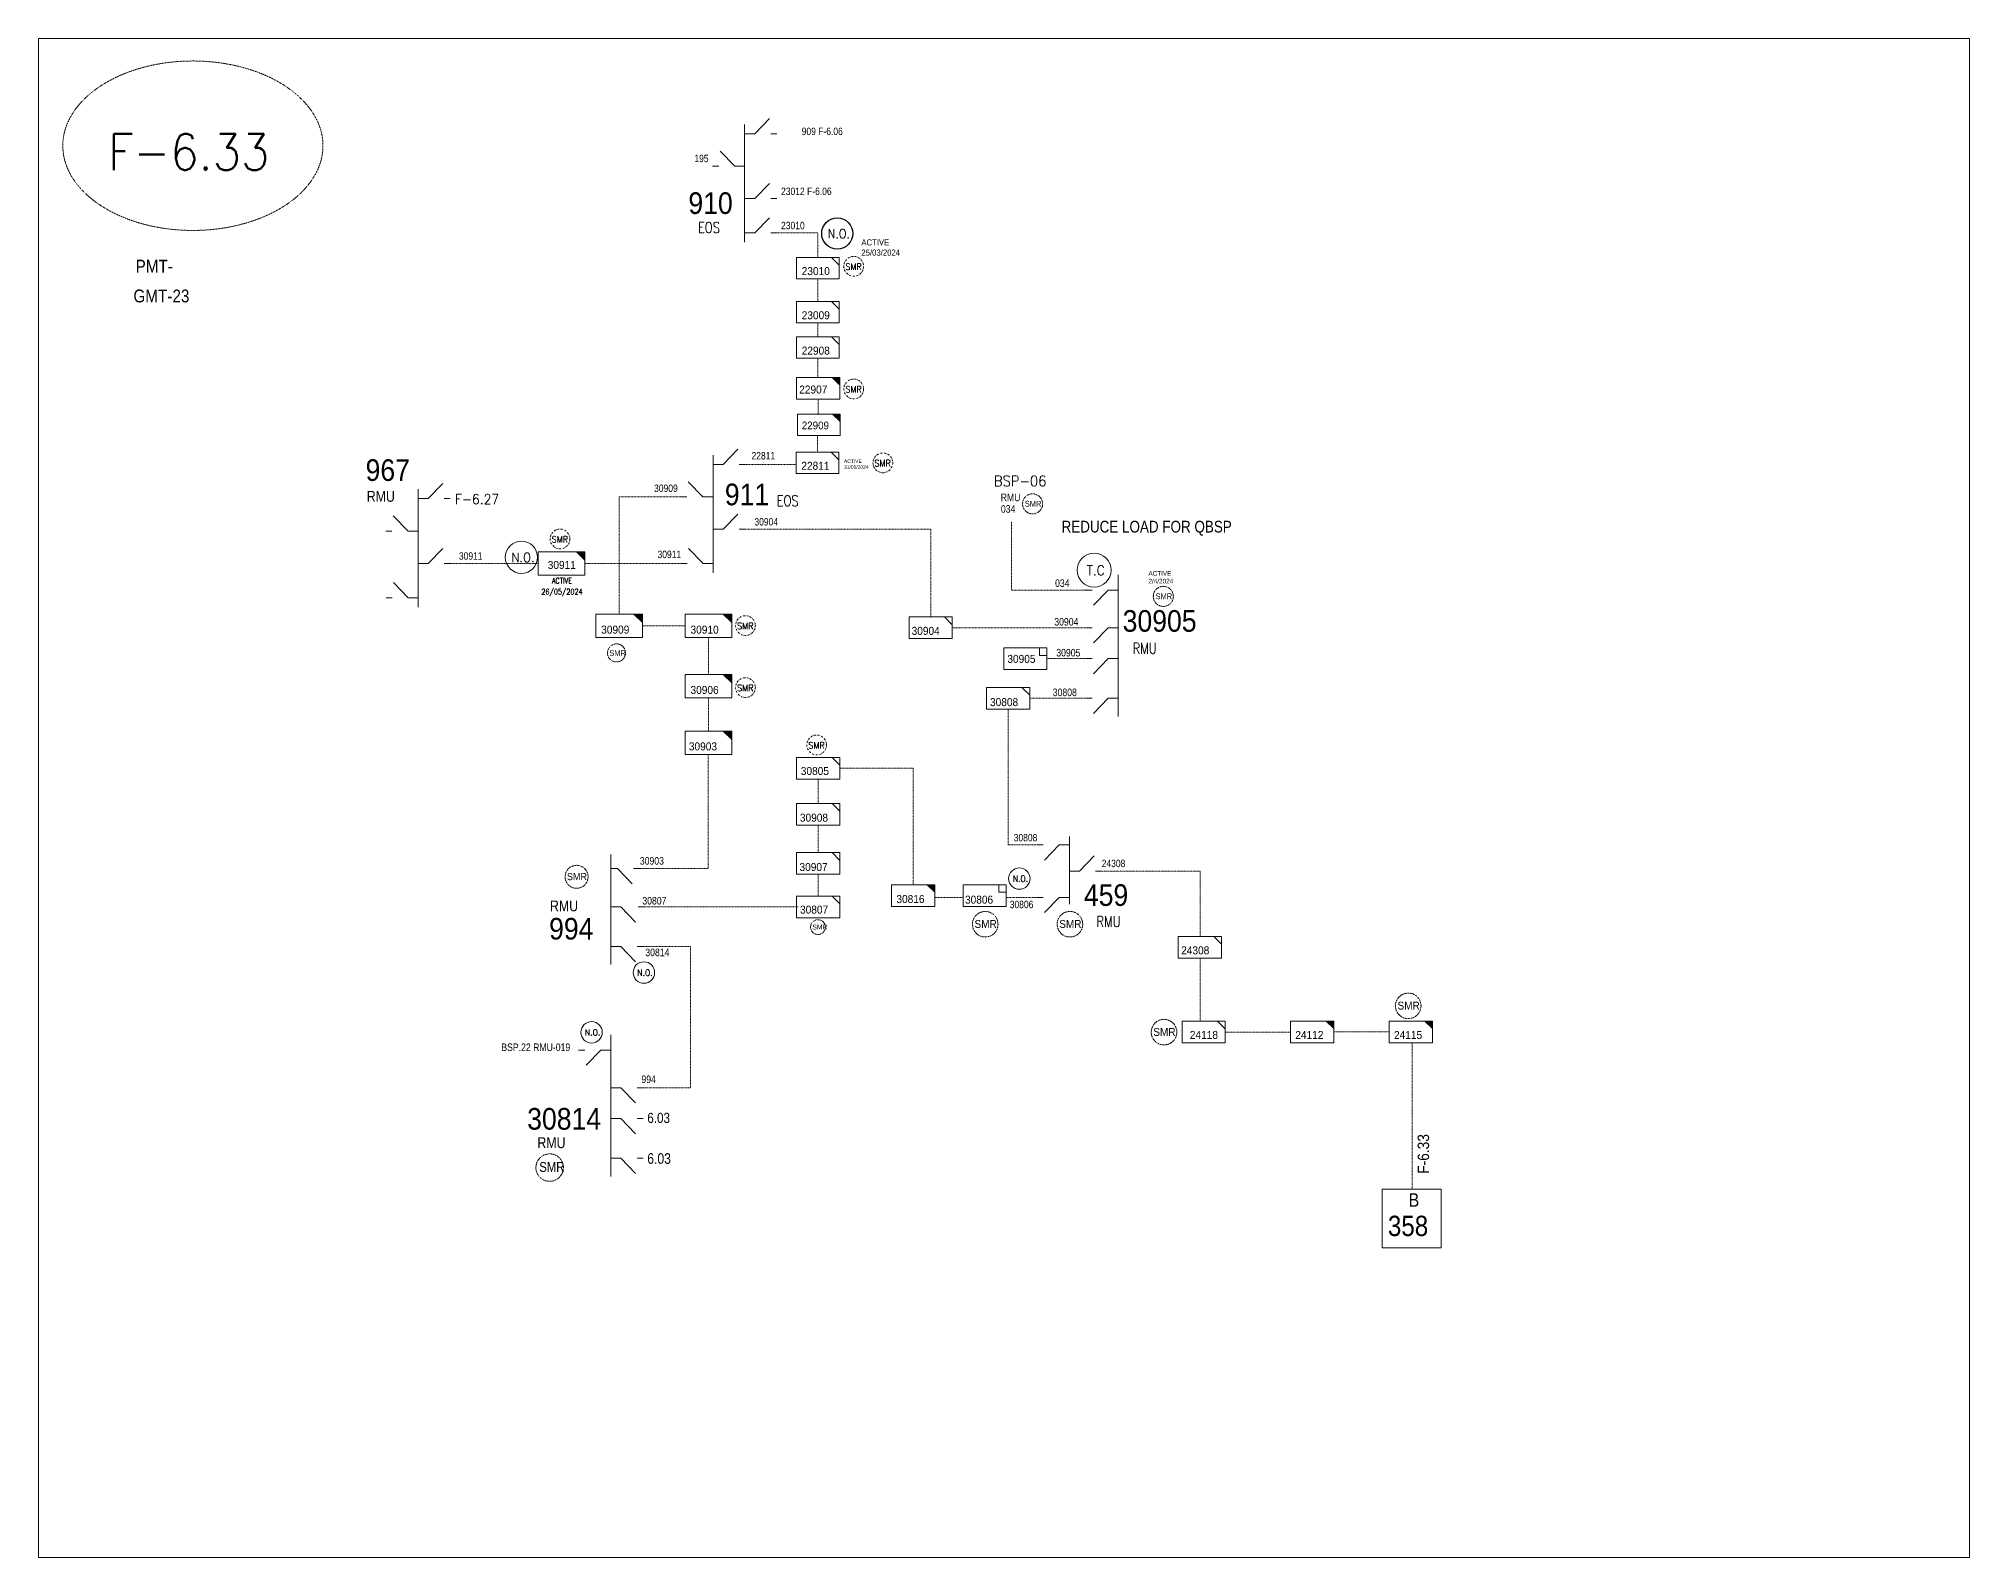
# Model space of a CAD drawing. Header units: metres. Extents: x 65984 to 144644, y -19036 to 23726.
# Drawn here: x 101664 to 102557, y -9328 to -8626 of the extents above; entities that cross this region are included whole.
import ezdxf
from ezdxf.enums import TextEntityAlignment as Align

# ---------------------------------------------------------------- set-up
doc = ezdxf.new("R2010")
doc.units = ezdxf.units.M
doc.header["$MEASUREMENT"] = 0
doc.linetypes.add('DGN Style 3', pattern=[0.013877, 0, -0.013877])
doc.linetypes.add('DGN Style 4', pattern=[1.6, 0.8, -0.4, 0, -0.4])
doc.layers.get('0').update_dxf_attribs({"color": 95, "lineweight": 40})
for name, color, linetype, lineweight in [('d_eos', 111, 'Continuous', 40), ('d_eos no', 121, 'Continuous', 40), ('d_switch', 95, 'Continuous', 40), ('d_tf no', 6, 'Continuous', 40), ('d_ug cable', 95, 'Continuous', 40), ('d_unit sub', 7, 'Continuous', 40), ('fedr no', 95, 'Continuous', 40), ('GRID STATION  04', 7, 'Continuous', 40), ('GRID STATION 01', 7, 'Continuous', 40), ('Level 37', 7, 'Continuous', 0), ('O H MAIN FEEDER', 4, 'Continuous', 100), ('SW N O', 114, 'Continuous', 30)]:
    doc.layers.add(name, color=color, linetype=linetype, lineweight=lineweight)
doc.styles.add('NASKHF', font='naskhf.shx', dxfattribs={"height": 8})
doc.styles.add('Style-Arial', font='arial.ttf')
doc.styles.add('Style-ENGINEERING', font='ENGINEERING.shx')
doc.styles.add('Style-msdefault', font='msdefault.shx')
doc.styles.add('Style-simplex', font='simplex.shx')
doc.styles.add('Style-STANDARD', font='STANDARD.shx')

# ---------------------------------------------------------------- blocks, each defined once
blk = doc.blocks.new('SS')
at = {"color": 0, "linetype": 'ByBlock', "lineweight": -2, "flags": 128}
blk.add_lwpolyline([(6.95, 4.25), (10.45, 4.25), (10.45, 0.75)], close=True, dxfattribs=at)
at = {"color": 0, "linetype": 'ByBlock', "lineweight": -2, "extrusion": (0, 0, -1)}
blk.add_solid([(-6.95, 4.25), (-10.45, 4.25), (-10.45, 0.75)], dxfattribs=at)
at = {"color": 0, "linetype": 'ByBlock', "lineweight": -2}
blk.add_3dface([(-9.55, 4.25), (10.45, 4.25), (10.45, -5.75), (-9.55, -5.75)], dxfattribs=at)
blk = doc.blocks.new('TF_8')
at = {"color": 0, "linetype": 'ByBlock', "lineweight": -2}
blk.add_line((6.3, 4.95), (9.9, 1.35), dxfattribs=at)
blk.add_3dface([(-10.1, 4.95), (9.9, 4.95), (9.9, -5.05), (-10.1, -5.05)], dxfattribs=at)
blk = doc.blocks.new('TF3')
at = {"color": 0, "linetype": 'ByBlock', "lineweight": -2}
for p, q in [((11.3, 9), (18.3, 9)), ((18.3, 9), (18.3, 2))]:
    blk.add_line(p, q, dxfattribs=at)
at = {"color": 0, "linetype": 'ByBlock', "lineweight": -2, "flags": 128}
blk.add_lwpolyline([(18.3, 2), (11.3, 2), (11.3, 9)], dxfattribs=at)
at = {"color": 0, "linetype": 'ByBlock', "lineweight": -2}
blk.add_3dface([(-21.7, 9), (18.3, 9), (18.3, -11), (-21.7, -11)], dxfattribs=at)
blk = doc.blocks.new('*U1160')
at = {"layer": 'd_eos', "color": 2, "linetype": 'Continuous', "lineweight": 13, "ltscale": 0.638341}
for p, q in [((-12.1, 13.71), (-14.92, 13.71)), ((-4.65, 13.71), (-11.45, 6.71)), ((0, 13.71), (-4.65, 13.71)), ((0, -13.64), (0, 17.59)), ((0, 1.57), (4.65, 1.57)), ((4.65, 1.57), (11.44, 8.57)), ((12.09, 1.57), (14.91, 1.57)), ((-12.1, -10.57), (-14.92, -10.57)), ((-4.65, -10.58), (-11.45, -17.58)), ((0, -10.58), (-4.65, -10.58))]:
    blk.add_line(p, q, dxfattribs=at)
blk = doc.blocks.new('*U1149')
at = {"layer": 'SW N O', "color": 3, "lineweight": 13, "ltscale": 0.426762}
blk.add_circle((0, 0), 16.8, dxfattribs=at)
at = {"layer": 'SW N O', "color": 3, "lineweight": 13, "style": 'Style-STANDARD'}
blk.add_text('N.O.', height=9.6, dxfattribs=at).set_placement((1.7, -0.2), align=Align.MIDDLE_CENTER)
blk = doc.blocks.new('*U1161')
at = {"layer": 'SW N O', "color": 3, "lineweight": 13, "ltscale": 0.426762}
blk.add_circle((-0.02, 0), 4.83, dxfattribs=at)
at = {"layer": 'SW N O', "color": 3, "lineweight": 13, "style": 'Style-STANDARD'}
blk.add_text('N.O.', height=2.753, dxfattribs=at).set_placement((0.47, -0.05), align=Align.MIDDLE_CENTER)
blk = doc.blocks.new('exist.us-1000kva')
at = {"color": 0, "linetype": 'ByBlock', "lineweight": -2, "flags": 128}
blk.add_lwpolyline([(40, 12.9), (32.8, 20), (40, 20)], close=True, dxfattribs=at)
at = {"color": 0, "linetype": 'ByBlock', "lineweight": -2, "extrusion": (0, 0, -1)}
blk.add_solid([(-40, 12.9), (-32.8, 20), (-40, 20)], dxfattribs=at)
at = {"color": 0, "linetype": 'ByBlock', "lineweight": -2, "xscale": 2, "yscale": 2}
blk.add_blockref('TF_8', (20.2, 10.1), dxfattribs=at)
blk = doc.blocks.new('*U892')
at = {"layer": 'SW N O', "color": 3}
blk.add_circle((0, 0), 16.8, dxfattribs=at)
at = {"layer": 'SW N O', "color": 3, "style": 'Style-STANDARD'}
blk.add_text('N.O.', height=9.6, dxfattribs=at).set_placement((1.7, -0.2), align=Align.MIDDLE_CENTER)
blk = doc.blocks.new('*U4133')
at = {"layer": 'SW N O', "color": 1, "lineweight": 13, "ltscale": 0.426762}
blk.add_circle((0, 0), 16.8, dxfattribs=at)
at = {"layer": 'SW N O', "color": 1, "lineweight": 13, "style": 'Style-STANDARD'}
blk.add_text('T.C', height=9.6, dxfattribs=at).set_placement((1.7, -0.2), align=Align.MIDDLE_CENTER)

msp = doc.modelspace()

# ---------------------------------------------------------------- linework, layer by layer
at = {"layer": 'd_eos', "color": 7, "linetype": 'Continuous', "lineweight": 13, "ltscale": 0.478599}
for p, q in [((101990.96, -8720.1), (101990.96, -8665.59)), ((101995.61, -8669.93), (102002.4, -8662.93)), ((101986.42, -8684.93), (101979.62, -8677.93)), ((101990.96, -8669.93), (101995.61, -8669.93)), ((102003.05, -8669.93), (102005.88, -8669.93)), ((101978.97, -8684.93), (101976.15, -8684.93)), ((101991.06, -8684.93), (101986.42, -8684.93)), ((101995.61, -8699.92), (102002.4, -8692.92)), ((101990.96, -8699.92), (101995.61, -8699.92)), ((102003.05, -8699.92), (102005.88, -8699.92)), ((101995.61, -8715.73), (102002.4, -8708.73)), ((101990.96, -8715.74), (101995.61, -8715.73)), ((102003.05, -8715.73), (102005.88, -8715.73)), ((101976.45, -8872.95), (101976.45, -8818.43)), ((101980.98, -8822.78), (101987.78, -8815.78)), ((101976.34, -8822.78), (101980.98, -8822.78)), ((101988.42, -8822.78), (101991.25, -8822.78)), ((101839.93, -8838.59), (101844.58, -8838.59)), ((101840.04, -8888.76), (101840.04, -8834.24)), ((101844.58, -8838.59), (101851.37, -8831.59)), ((101852.02, -8838.59), (101854.84, -8838.59)), ((101964.26, -8837.77), (101961.43, -8837.77)), ((101971.7, -8837.77), (101964.9, -8830.77)), ((101976.34, -8837.77), (101971.7, -8837.77)), ((101835.29, -8853.58), (101828.5, -8846.58)), ((101980.99, -8852.77), (101987.79, -8845.77)), ((101827.85, -8853.58), (101825.02, -8853.58)), ((101839.94, -8853.58), (101835.29, -8853.58)), ((101976.34, -8852.77), (101980.99, -8852.77)), ((101988.43, -8852.77), (101991.26, -8852.77)), ((101844.59, -8868.58), (101851.38, -8861.58)), ((101971.8, -8868.58), (101965, -8861.58)), ((101839.94, -8868.58), (101844.59, -8868.58)), ((101852.03, -8868.58), (101854.85, -8868.58)), ((101964.36, -8868.58), (101961.53, -8868.58)), ((101976.45, -8868.58), (101971.8, -8868.58)), ((101835.39, -8884.39), (101828.6, -8877.39)), ((101827.95, -8884.39), (101825.12, -8884.39)), ((101840.04, -8884.39), (101835.39, -8884.39))]:
    msp.add_line(p, q, dxfattribs=at)
at = {"layer": 'd_eos', "color": 2, "linetype": 'Continuous', "lineweight": 13, "ltscale": 0.638341}
for p, q in [((102163.75, -8873.88), (102163.75, -8939.25)), ((102151.65, -8880.86), (102148.83, -8880.86)), ((102159.1, -8880.86), (102152.3, -8887.86)), ((102163.75, -8880.86), (102159.1, -8880.86)), ((102151.65, -8898.27), (102148.83, -8898.27)), ((102159.1, -8898.27), (102152.3, -8905.27)), ((102163.75, -8898.27), (102159.1, -8898.27)), ((102151.65, -8912.57), (102148.83, -8912.57)), ((102159.1, -8912.57), (102152.3, -8919.57)), ((102163.75, -8912.57), (102159.1, -8912.57)), ((102151.65, -8930.91), (102148.83, -8930.91)), ((102159.1, -8930.91), (102152.3, -8937.91)), ((102163.74, -8930.91), (102159.1, -8930.91)), ((101929.11, -9003.1), (101929.12, -9054.03)), ((101929.11, -9009.66), (101932.18, -9009.66)), ((101932.18, -9009.66), (101938.98, -9016.66)), ((101939.62, -9009.66), (101942.45, -9009.66)), ((101929.11, -9027.35), (101933.76, -9027.35)), ((101933.76, -9027.35), (101940.56, -9034.35)), ((101941.77, -9027.35), (101944.6, -9027.35)), ((101929.12, -9045.69), (101933.77, -9045.69)), ((101933.77, -9045.69), (101940.56, -9052.69)), ((101941.21, -9045.69), (101944.04, -9045.69)), ((101929.12, -9086.55), (101929.12, -9151.92)), ((101917.02, -9093.52), (101914.2, -9093.52)), ((101924.46, -9093.52), (101917.67, -9100.53)), ((101929.11, -9093.52), (101924.46, -9093.52)), ((101929.12, -9110.93), (101933.77, -9110.93)), ((101933.77, -9110.93), (101940.56, -9117.93)), ((101941.21, -9110.93), (101944.04, -9110.93)), ((101929.12, -9125.24), (101933.77, -9125.24)), ((101933.77, -9125.24), (101940.57, -9132.24)), ((101941.21, -9125.23), (101944.04, -9125.23)), ((101929.12, -9143.58), (101933.77, -9143.57)), ((101933.77, -9143.57), (101940.57, -9150.58)), ((101941.22, -9143.57), (101944.04, -9143.57))]:
    msp.add_line(p, q, dxfattribs=at)
at = {"layer": 'd_ug cable', "color": 6, "linetype": 'DGN Style 3', "lineweight": 13}
for p, q in [((102024.79, -8747.49), (102024.79, -8736.94)), ((102024.79, -8757.37), (102024.79, -8763.83)), ((102024.79, -8773.72), (102024.79, -8782.45)), ((102024.91, -8792.87), (102024.91, -8799.57)), ((102024.62, -8817.08), (102024.62, -8809.42)), ((101895.47, -8868.58), (101854.85, -8868.58)), ((101961.53, -8868.58), (101917.03, -8868.58)), ((102122.8, -8930.91), (102148.83, -8930.91)), ((102034.96, -8963.27), (102068.85, -8963.27)), ((102068.85, -9017.1), (102068.85, -8963.27)), ((102024.97, -8979.56), (102024.97, -8968.27)), ((102024.97, -9002.22), (102024.97, -8989.55)), ((102024.97, -9022.35), (102024.97, -9012.22)), ((102243.44, -9085.19), (102212.99, -9085.19))]:
    msp.add_line(p, q, dxfattribs=at)
at = {"layer": 'd_ug cable', "color": 6, "linetype": 'DGN Style 3', "lineweight": 13, "flags": 128}
for points in [[(102005.88, -8715.73), (102024.79, -8715.73), (102024.79, -8727.06)], [(101991.25, -8822.78), (102014.74, -8822.78)], [(101961.43, -8837.77), (101932.89, -8837.77), (101932.89, -8892.01)], [(102077, -8893.27), (102077, -8852.77), (101991.26, -8852.77)], [(101943.67, -8897.4), (101963.42, -8897.4)], [(102087, -8898.27), (102148.83, -8898.27)], [(101974.2, -8902.94), (101974.2, -8919.89)], [(102148.83, -8912.57), (102130.74, -8912.57)], [(101974.2, -8930.67), (101974.2, -8946.07)], [(102126.21, -8998.66), (102112.8, -8998.66), (102112.8, -8935.91)], [(101942.45, -9009.66), (101974.13, -9009.59), (101974.13, -8956.85)], [(102156.05, -9010.81), (102201.68, -9010.81), (102201.68, -9041.01)], [(102078.84, -9022.95), (102091.96, -9022.95)], [(102111.95, -9022.95), (102126.68, -9022.95)], [(101944.6, -9027.35), (102015.79, -9027.35)], [(101944.04, -9045.69), (101965.89, -9045.69), (101965.89, -9110.93), (101944.04, -9110.93)], [(102201.68, -9051), (102201.68, -9080.11)], [(102289.08, -9085.11), (102263.43, -9085.11)], [(102299.72, -9090.11), (102299.72, -9157.85)]]:
    msp.add_lwpolyline(points, dxfattribs=at)
at = {"layer": 'd_ug cable', "color": 7, "linetype": 'DGN Style 3', "lineweight": 13, "flags": 128}
msp.add_lwpolyline([(102114.3, -8849.26), (102114.3, -8880.86), (102148.87, -8880.86)], dxfattribs=at)
at = {"layer": 'd_ug cable', "color": 2, "linetype": 'DGN Style 4', "lineweight": 13}
for centre in [(102041.42, -8731.21), (102041.42, -8787.9), (102054.89, -8822.05), (101905.59, -8857.25), (101991.35, -8897.28), (101991.35, -8925.94), (102024.29, -8952.45)]:
    msp.add_circle(centre, 4.57, dxfattribs=at)
at = {"layer": 'd_ug cable', "color": 1, "linetype": 'DGN Style 3', "lineweight": 13}
for centre in [(102124.12, -8841.01), (102184.59, -8883.78)]:
    msp.add_circle(centre, 4.64, dxfattribs=at)
at = {"layer": 'd_ug cable', "color": 2, "linetype": 'DGN Style 3', "lineweight": 13}
for centre, radius in [((101931.72, -8909.93), 4.18), ((101913.25, -9013.43), 5.32), ((102024.87, -9036.68), 3.42), ((102102.23, -9035.35), 5.91), ((102141.4, -9035.35), 5.91), ((102297.85, -9073.09), 5.91), ((102184.91, -9085.26), 5.91), ((101900.79, -9147.85), 6.35)]:
    msp.add_circle(centre, radius, dxfattribs=at)
msp.add_point((102148.83, -8880.86), dxfattribs=at)
at = {"layer": 'fedr no', "color": 82, "linetype": 'DGN Style 3', "lineweight": 13, "true_color": 0x1dc70e}
msp.add_ellipse((101735.8, -8675.44), major_axis=(60.15, 0), ratio=0.651175, dxfattribs=at)
at = {"layer": 'GRID STATION  04', "color": 7, "linetype": 'Continuous', "lineweight": 13, "ltscale": 0.39177, "flags": 128}
msp.add_lwpolyline([(102285.78, -9184.99), (102285.78, -9157.85), (102313.07, -9157.85), (102313.07, -9184.99)], close=True, dxfattribs=at)
at = {"layer": 'O H MAIN FEEDER', "color": 140, "linetype": 'Continuous', "lineweight": 13, "flags": 128}
msp.add_lwpolyline([(101664.46, -8625.94), (102557.35, -8625.94), (102557.35, -9328.06), (101664.46, -9328.06)], close=True, dxfattribs=at)

# ---------------------------------------------------------------- block references
at = {"layer": 'd_eos', "color": 2, "linetype": 'Continuous', "lineweight": 13, "ltscale": 0.638341}
msp.add_blockref('*U1160', (102141.13, -9012.38), dxfattribs=at)
at = {"layer": 'd_unit sub', "color": 2, "linetype": 'Continuous', "lineweight": 13}
for name, p, xscale, yscale, zscale in [('TF_8', (102024.89, -8731.95), 0.9883391455402426, 0.9883391455402426, 0.212622143282644), ('TF_8', (102024.72, -8821.98), 0.9883391455402426, 0.9883391455402426, 0.212622143282644), ('TF3', (102121.6, -8912.07), 0.4998359297986605, 0.4998359297986605, 0.2499179648993302), ('TF_8', (102025.07, -8963.22), 0.999671859597321, 0.999671859597321, 0.2499179648993302), ('TF3', (102102.81, -9021.6), 0.4998359297986605, 0.4998359297986605, 0.2499179648993302), ('TF_8', (102203.33, -9085.06), 0.999671859597321, 0.999671859597321, 0.2499179648993302), ('SS', (102298.63, -9084.36), 0.999671859597321, 0.999671859597321, 0.2499179648993302)]:
    msp.add_blockref(name, p, dxfattribs=dict(at, xscale=xscale, yscale=yscale, zscale=zscale))
at = {"layer": 'd_unit sub', "color": 6, "linetype": 'Continuous', "lineweight": 13}
for name, p, xscale, yscale, zscale in [('TF_8', (102024.89, -8752.38), 0.9883391455402426, 0.9883391455402426, 0.212622143282644), ('TF_8', (102024.89, -8768.72), 0.9883391455402426, 0.9883391455402426, 0.212622143282644), ('TF_8', (102112.9, -8930.86), 0.999671859597321, 0.999671859597321, 0.2499179648993302), ('TF_8', (102025.07, -8984.51), 0.999671859597321, 0.999671859597321, 0.2499179648993302), ('SS', (102068.4, -9021.35), 0.999671859597321, 0.999671859597321, 0.2499179648993302), ('TF_8', (102201.62, -9045.95), 0.999671859597321, 0.999671859597321, 0.2499179648993302), ('SS', (102252.98, -9084.36), 0.999671859597321, 0.999671859597321, 0.2499179648993302)]:
    msp.add_blockref(name, p, dxfattribs=dict(at, xscale=xscale, yscale=yscale, zscale=zscale))
at = {"layer": 'd_unit sub', "color": 2, "linetype": 'Continuous', "lineweight": 13, "rotation": 359.9999999999999}
for name, p, xscale, yscale, zscale in [('SS', (102024.48, -8786.88), 0.999671859597321, 0.999671859597321, 0.2499179648993302), ('exist.us-1000kva', (101895.47, -8873.97), 0.5389220798182578, 0.5389220798182578, 0.5389220798182578), ('exist.us-1000kva', (101922.11, -8902.79), 0.5389220798182578, 0.5389220798182578, 0.5389220798182578), ('exist.us-1000kva', (101963.42, -8902.79), 0.5389220798182578, 0.5389220798182578, 0.5389220798182578), ('exist.us-1000kva', (101963.42, -8930.67), 0.5389220798182578, 0.5389220798182578, 0.5389220798182578), ('TF_8', (102025.07, -9027.3), 0.999671859597321, 0.999671859597321, 0.2499179648993302)]:
    msp.add_blockref(name, p, dxfattribs=dict(at, xscale=xscale, yscale=yscale, zscale=zscale))
at = {"layer": 'd_unit sub', "color": 6, "linetype": 'Continuous', "lineweight": 13, "rotation": 359.9999999999999}
for name, p, xscale, yscale, zscale in [('SS', (102024.83, -8803.75), 0.9844760323268053, 0.9844760323268053, 0.2249261684093972), ('TF_8', (102077.1, -8898.22), 0.999671859597321, 0.999671859597321, 0.2499179648993302), ('exist.us-1000kva', (101963.42, -8956.85), 0.5389220798182578, 0.5389220798182578, 0.5389220798182578), ('TF_8', (102025.07, -9007.17), 0.999671859597321, 0.999671859597321, 0.2499179648993302)]:
    msp.add_blockref(name, p, dxfattribs=dict(at, xscale=xscale, yscale=yscale, zscale=zscale))
at = {"layer": 'SW N O', "color": 3, "xscale": 0.4295531767636698, "yscale": 0.4295531767636698, "zscale": 0.4295531767636698}
msp.add_blockref('*U892', (102033.81, -8716.03), dxfattribs=at)
at = {"layer": 'SW N O', "color": 3, "lineweight": 13}
for name, p, xscale, yscale, zscale in [('*U1161', (101887.76, -8865.71), 1.541997248452972, 1.541997248452972, 1.541997248452972), ('*U1149', (102118.01, -9014.26), 0.2950694635422144, 0.2950694635422144, 0.2950694635422144), ('*U1149', (101944.37, -9057.69), 0.2950694635422144, 0.2950694635422144, 0.2950694635422144), ('*U1149', (101920.18, -9085.33), 0.2950694635422144, 0.2950694635422144, 0.2950694635422144)]:
    msp.add_blockref(name, p, dxfattribs=dict(at, xscale=xscale, yscale=yscale, zscale=zscale))
at = {"layer": 'SW N O', "color": 1, "lineweight": 13, "xscale": 0.4663172067213573, "yscale": 0.4663172067213573, "zscale": 0.4663172067213573}
msp.add_blockref('*U4133', (102152.56, -8871.64), dxfattribs=at)

# ---------------------------------------------------------------- texts
at = {"layer": 'd_eos no', "color": 2, "linetype": 'Continuous', "lineweight": 13, "style": 'Style-Arial', "width": 0.88}
for s, p in [('459', (102147.86, -9016.88)), ('994', (101900.54, -9032.42)), ('30814', (101890.4, -9120.32))]:
    msp.add_text(s, height=10, dxfattribs=at).set_placement(p, align=Align.TOP_LEFT)
at = {"layer": 'd_switch', "color": 2, "linetype": 'Continuous', "lineweight": 30, "ltscale": 0.9, "style": 'Style-ENGINEERING', "width": 0.857143}
msp.add_text('REDUCE LOAD FOR QBSP', height=5.421, rotation=0.00263, dxfattribs=at).set_placement((102137.52, -8848.84), align=Align.TOP_LEFT)
at = {"layer": 'd_switch', "color": 7, "linetype": 'Continuous', "lineweight": 13, "style": 'Style-ENGINEERING', "width": 0.857143}
for s, p in [('30808', (102115.39, -8993.62)), ('24308', (102156.09, -9005.53)), ('30806', (102113.55, -9024.51))]:
    msp.add_text(s, height=3.43, dxfattribs=at).set_placement(p, align=Align.TOP_LEFT)
at = {"layer": 'd_switch', "color": 1, "linetype": 'Continuous', "lineweight": 30, "ltscale": 0.672489, "style": 'Style-ENGINEERING', "width": 0.857143}
msp.add_text('SMR', height=2.278, rotation=0.00263, dxfattribs=at).set_placement((102022.29, -9035.51), align=Align.TOP_LEFT)
at = {"layer": 'd_switch', "color": 1, "linetype": 'Continuous', "lineweight": 30, "ltscale": 1.062019, "style": 'Style-ENGINEERING', "width": 0.857143}
msp.add_text('SMR', height=4.563, rotation=0.00263, dxfattribs=at).set_placement((101895.99, -9145.27), align=Align.TOP_LEFT)
at = {"layer": 'd_switch', "color": 2, "linetype": 'Continuous', "lineweight": 13, "insert": (102302.19, -9150.76), "char_height": 5.2887, "attachment_point": 1, "rotation": 90, "style": 'NASKHF'}
msp.add_mtext('\\Fmsdefault;\\H1x;\\W0.9;F-6.33\\P', dxfattribs=at)
at = {"layer": 'd_tf no', "color": 121, "linetype": 'Continuous', "lineweight": 13, "style": 'Style-msdefault', "width": 0.945946}
msp.add_text('23010', height=3.7, dxfattribs=at).set_placement((102017.35, -8731.55), align=Align.TOP_LEFT)
at = {"layer": 'd_tf no', "color": 1, "linetype": 'Continuous', "lineweight": 13, "style": 'Style-simplex', "width": 0.909091}
for p in [(102041.33, -8731.37), (102041.33, -8788.07), (102054.81, -8822.22), (101905.5, -8857.42), (101991.26, -8897.45), (101991.26, -8926.11), (102024.2, -8952.62)]:
    msp.add_text('SMR', height=2.998, dxfattribs=at).set_placement(p, align=Align.MIDDLE_CENTER)
at = {"layer": 'd_tf no', "color": 6, "linetype": 'Continuous', "lineweight": 13, "style": 'Style-msdefault', "width": 0.945946}
for s, p in [('23009', (102017.35, -8751.97)), ('22908', (102017.35, -8768.32))]:
    msp.add_text(s, height=3.7, dxfattribs=at).set_placement(p, align=Align.TOP_LEFT)
at = {"layer": 'd_tf no', "color": 2, "lineweight": 13, "style": 'Style-msdefault', "width": 0.945946}
for s, p in [('22907', (102016.2, -8786.3)), ('30911', (101899.91, -8867.41)), ('30909', (101924.63, -8897.32)), ('30910', (101965.94, -8897.32)), ('30906', (101965.94, -8925.2)), ('30805', (102016.94, -8962.65)), ('30807', (102016.58, -9026.75)), ('30806', (102092.86, -9022.14)), ('24118', (102196.84, -9084.68)), ('24115', (102291.26, -9084.7))]:
    msp.add_text(s, height=3.7, dxfattribs=at).set_placement(p, align=Align.TOP_LEFT)
at = {"layer": 'd_tf no', "color": 6, "lineweight": 13, "style": 'Style-msdefault', "width": 0.945946}
for s, height, p in [('22909', 3.577, (102017.38, -8802.96)), ('30904', 3.7, (102068.18, -8897.87)), ('30808', 3.7, (102104.44, -8930.82)), ('30903', 3.7, (101965.17, -8951.29)), ('30908', 3.7, (102016.52, -8984.25)), ('30907', 3.7, (102016.33, -9007.05)), ('30816', 3.7, (102061.15, -9021.85)), ('24308', 3.7, (102192.84, -9045.57)), ('24112', 3.7, (102245.62, -9084.7))]:
    msp.add_text(s, height=height, dxfattribs=at).set_placement(p, align=Align.TOP_LEFT)
at = {"layer": 'd_tf no', "color": 131, "lineweight": 13, "style": 'Style-msdefault', "width": 0.945946}
msp.add_text('22811', height=3.7, dxfattribs=at).set_placement((102017.18, -8821.57), align=Align.TOP_LEFT)
at = {"layer": 'd_tf no', "color": 1, "linetype": 'Continuous', "lineweight": 13, "style": 'Style-msdefault', "width": 0.947368}
msp.add_text('SMR', height=2.627, dxfattribs=at).set_placement((101928.38, -8908.68), align=Align.TOP_LEFT)
at = {"layer": 'd_tf no', "color": 121, "lineweight": 13, "style": 'Style-msdefault', "width": 0.945946}
msp.add_text('30905', height=3.7, dxfattribs=at).set_placement((102112.46, -8910.82), align=Align.TOP_LEFT)
at = {"layer": 'd_tf no', "color": 1, "linetype": 'Continuous', "lineweight": 40, "style": 'Style-msdefault', "width": 0.945946}
for height, p in [(3.29, (101908.8, -9011.69)), (3.655, (102097.28, -9033.41)), (3.655, (102136.45, -9033.41)), (3.655, (102292.91, -9071.15)), (3.655, (102179.97, -9083.32))]:
    msp.add_text('SMR', height=height, dxfattribs=at).set_placement(p, align=Align.TOP_LEFT)
at = {"layer": 'd_tf no', "color": 121, "linetype": 'Continuous', "lineweight": 40, "attachment_point": 1, "style": 'NASKHF'}
for s, insert, char_height in [('\\Fmsdefault;\\H1x;\\W0.945946;ACTIVE\\P25/03/2024', (102044.94, -8718.72), 2.8291), ('\\Fmsdefault;\\H1x;\\W0.945946;ACTIVE\\P2/4/2024\\P', (102177.7, -8872.09), 2.1433)]:
    msp.add_mtext(s, dxfattribs=dict(at, insert=insert, char_height=char_height))
at = {"layer": 'd_tf no', "color": 131, "linetype": 'Continuous', "lineweight": 40, "insert": (102036.93, -8820.42), "char_height": 1.6462, "attachment_point": 1, "style": 'NASKHF'}
msp.add_mtext('\\Fmsdefault;\\H1x;\\W0.945946;ACTIVE\\P31/01/2024', dxfattribs=at)
at = {"layer": 'd_tf no', "color": 2, "lineweight": 13, "char_height": 2.7051, "attachment_point": 1, "style": 'NASKHF'}
for insert in [(102120.53, -8839.62), (102181, -8882.39)]:
    msp.add_mtext('\\Fmsdefault;\\H1x;\\W0.925;SMR\\P', dxfattribs=dict(at, insert=insert))
at = {"layer": 'd_tf no', "color": 111, "linetype": 'Continuous', "lineweight": 13, "insert": (101906.48, -8879.51), "char_height": 2.5335, "attachment_point": 5, "line_spacing_factor": 1.2, "style": 'Style-STANDARD'}
msp.add_mtext('\\H1x;\\W0.909091;ACTIVE\\P26/05/2024', dxfattribs=at)
at = {"layer": 'fedr no', "color": 6, "linetype": 'Continuous', "lineweight": 13, "insert": (101733.86, -8678.35), "char_height": 16.758, "attachment_point": 5, "style": 'Style-STANDARD'}
msp.add_mtext('F-6.33', dxfattribs=at)
at = {"layer": 'fedr no', "color": 55, "linetype": 'Continuous', "lineweight": 13, "insert": (102118.4, -8830.44), "char_height": 4.848, "attachment_point": 5, "style": 'Style-STANDARD'}
msp.add_mtext('BSP-06', dxfattribs=at)
at = {"layer": 'fedr no', "color": 2, "linetype": 'Continuous', "lineweight": 40, "insert": (101867.2, -8838.82), "char_height": 4.603, "attachment_point": 5, "style": 'Style-STANDARD'}
msp.add_mtext('F-6.27', dxfattribs=at)
at = {"layer": 'GRID STATION  04', "color": 7, "linetype": 'Continuous', "lineweight": 13, "ltscale": 1.532926, "style": 'Style-msdefault', "width": 0.888889}
msp.add_text('B', height=6.24, dxfattribs=at).set_placement((102298, -9159.73), align=Align.TOP_LEFT)
at = {"layer": 'GRID STATION  04', "color": 7, "linetype": 'Continuous', "lineweight": 13, "style": 'Style-msdefault', "width": 0.888889}
msp.add_text('358', height=9.394, dxfattribs=at).set_placement((102288.44, -9170.12), align=Align.TOP_LEFT)
at = {"layer": 'GRID STATION 01', "linetype": 'Continuous', "lineweight": 13, "style": 'Style-msdefault', "width": 0.888889}
for s, p in [('PMT-', (101709.31, -8728.18)), ('GMT-23', (101708.31, -8741.94))]:
    msp.add_text(s, height=5.94, dxfattribs=at).set_placement(p, align=Align.TOP_LEFT)
at = {"layer": 'Level 37', "color": 7, "linetype": 'Continuous', "lineweight": 13, "style": 'Style-ENGINEERING', "width": 0.857143}
for s, p in [('909 F-6.06', (102036.36, -8670.53)), ('195', (101974.28, -8683.04))]:
    msp.add_text(s, height=3.43, dxfattribs=at).set_placement(p, align=Align.RIGHT)
at = {"layer": 'Level 37', "color": 7, "linetype": 'Continuous', "lineweight": 13}
for s, height, style, width, p in [('23012 F-6.06', 3.43, 'Style-ENGINEERING', 0.857143, (102007.81, -8694.81)), ('910', 10, 'Style-Arial', 0.88, (101964.95, -8696.99)), ('23010', 3.43, 'Style-ENGINEERING', 0.857143, (102007.81, -8710.62)), ('22811', 3.43, 'Style-ENGINEERING', 0.857143, (101994.14, -8817.05)), ('911', 10, 'Style-Arial', 0.88, (101981.81, -8831.66)), ('30903', 3.5, 'Style-msdefault', 0.857143, (101942.49, -9004.3)), ('30807', 3.5, 'Style-msdefault', 0.857143, (101943.65, -9022.74)), ('994', 3.5, 'Style-msdefault', 0.857143, (101943.23, -9105.28)), ('6.03', 4.7, 'Style-msdefault', 0.857143, (101945.95, -9122.54)), ('6.03', 4.91, 'Style-msdefault', 0.857143, (101945.92, -9141.21))]:
    msp.add_text(s, height=height, dxfattribs=dict(at, style=style, width=width)).set_placement(p, align=Align.TOP_LEFT)
at = {"layer": 'Level 37', "color": 7, "linetype": 'Continuous', "lineweight": 13, "style": 'Style-STANDARD', "width": 0.854701}
for p in [(101974.45, -8713.25), (102010.87, -8839.61)]:
    msp.add_text('EOS', height=4.993, dxfattribs=at).set_placement(p, align=Align.MIDDLE_CENTER)
at = {"layer": 'Level 37', "color": 7, "linetype": 'Continuous', "lineweight": 120, "style": 'Style-Arial', "width": 0.88}
msp.add_text('967', height=10, dxfattribs=at).set_placement((101815.67, -8820.41), align=Align.TOP_LEFT)
at = {"layer": 'Level 37', "color": 7, "linetype": 'Continuous', "lineweight": 53, "style": 'Style-msdefault', "width": 0.854701}
msp.add_text('RMU', height=4.993, dxfattribs=at).set_placement((101822.73, -8837.55), align=Align.MIDDLE_CENTER)
at = {"layer": 'Level 37', "color": 7, "linetype": 'Continuous', "lineweight": 13, "style": 'Style-ENGINEERING', "width": 0.857143}
for s, p in [('30909', (101960.03, -8832.09)), ('30911', (101961.62, -8862.67))]:
    msp.add_text(s, height=3.43, rotation=360, dxfattribs=at).set_placement(p, align=Align.TOP_RIGHT)
at = {"layer": 'Level 37', "color": 2, "linetype": 'Continuous', "lineweight": 13, "style": 'Style-msdefault', "width": 0.857143}
for s, p in [('RMU', (102109.38, -8839.79)), ('034', (102109.47, -8845.12))]:
    msp.add_text(s, height=3.5, dxfattribs=at).set_placement(p)
at = {"layer": 'Level 37', "color": 7, "linetype": 'Continuous', "lineweight": 13, "width": 0.857143}
for s, height, style, p in [('30904', 3.43, 'Style-ENGINEERING', (102006.42, -8847.59)), ('30911', 3.43, 'Style-ENGINEERING', (101869.77, -8863.4)), ('30814', 3.5, 'Style-msdefault', (101956.19, -9046.63)), ('BSP.22 RMU-019', 3.5, 'Style-msdefault', (101910.32, -9090.48))]:
    msp.add_text(s, height=height, dxfattribs=dict(at, style=style)).set_placement(p, align=Align.TOP_RIGHT)
at = {"layer": 'Level 37', "color": 7, "linetype": 'Continuous', "lineweight": 13, "style": 'Style-msdefault', "width": 0.857143}
for s, p in [('034', (102134.53, -8879.39)), ('30905', (102135.08, -8911.57)), ('30808', (102133.44, -8929.9))]:
    msp.add_text(s, height=3.5, dxfattribs=at).set_placement(p)
at = {"layer": 'Level 37', "color": 121, "linetype": 'Continuous', "lineweight": 13, "style": 'Style-Arial', "width": 0.88}
msp.add_text('30905', height=10, dxfattribs=at).set_placement((102165.78, -8890.14), align=Align.TOP_LEFT)
at = {"layer": 'Level 37', "color": 7, "linetype": 'Continuous', "lineweight": 13, "style": 'Style-msdefault', "width": 0.857143}
msp.add_text('30904', height=3.5, rotation=359.99163, dxfattribs=at).set_placement((102134.16, -8897.28))
at = {"layer": 'Level 37', "color": 2, "linetype": 'Continuous', "lineweight": 13, "width": 0.854701}
for style, p in [('Style-STANDARD', (102175.97, -8907.83)), ('Style-msdefault', (101907.44, -9026.88)), ('Style-STANDARD', (102159.25, -9034.12)), ('Style-msdefault', (101901.63, -9136.36))]:
    msp.add_text('RMU', height=4.993, dxfattribs=dict(at, style=style)).set_placement(p, align=Align.MIDDLE_CENTER)

doc.saveas('drawing.dxf')
